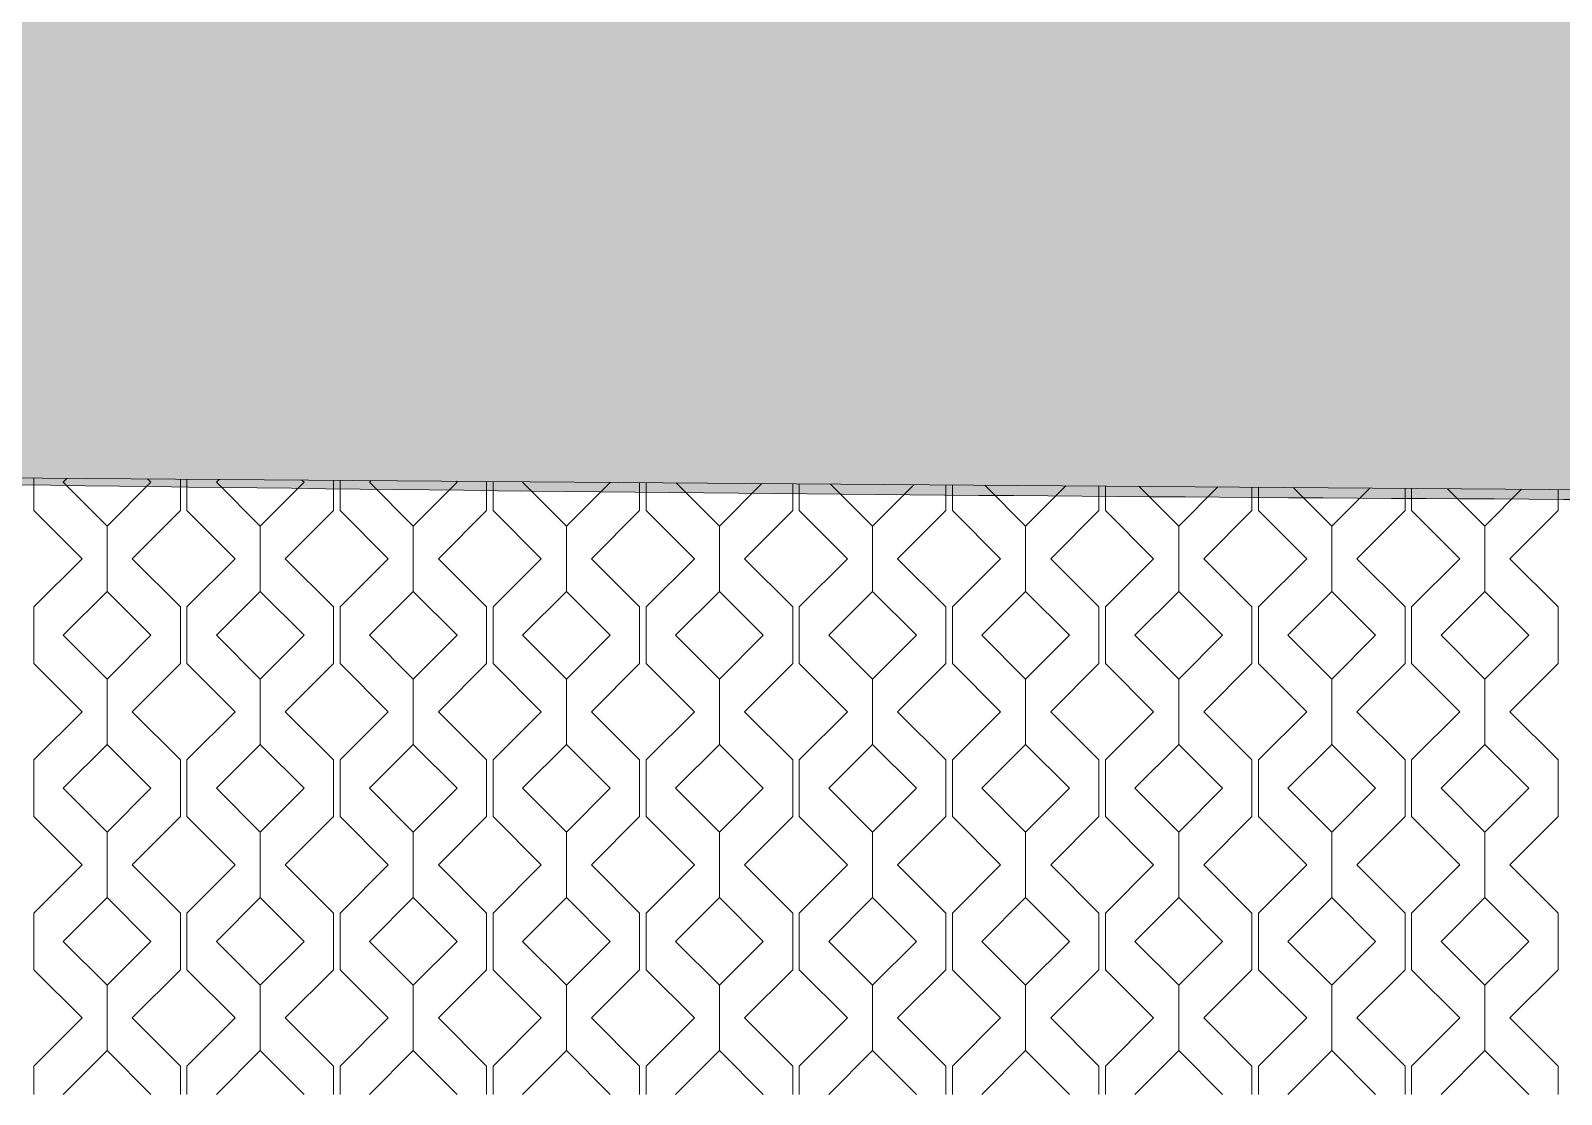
# Model space of a CAD drawing. Header units: millimetres. Extents: x -20794 to 71174, y -103753 to 30644.
# Drawn here: x 18833 to 22167, y 17667 to 19984 of the extents above; entities that cross this region are included whole.
import ezdxf

# ---------------------------------------------------------------- set-up
doc = ezdxf.new("R2010")
doc.units = ezdxf.units.MM
doc.header["$MEASUREMENT"] = 0
doc.layers.add('Местность - Рельеф', color=7, linetype='Continuous')
doc.layers.add('Местность - Рельеф_Ном._пера__1', color=7, linetype='Continuous', lineweight=13)
doc.layers.add('Местность - Рельеф_Ном._пера__101', color=252, linetype='Continuous', lineweight=5)
doc.layers.add('Местность - Рельеф_Ном._пера__102', color=7, linetype='Continuous', lineweight=5, true_color=0xcccccc)

# ---------------------------------------------------------------- blocks, each defined once
blk = doc.blocks.new('*X1')
at = {"layer": 'Местность - Рельеф_Ном._пера__102', "color": 254, "linetype": 'Continuous', "lineweight": 5, "true_color": 0xcccccc}
for p, q in [((18840.412, 19009.067176), (18840.412, 18999.981)), ((18840.412, 18999.981), (18840.412, 18938.237)), ((18904.552, 18999.981165), (18913.089987, 19008.519209)), ((18999.981, 18904.552), (18904.552, 18999.981)), ((19095.4106, 18999.981), (18999.981, 18904.552)), ((19088.192803, 19007.198994), (19095.4108, 18999.981)), ((19159.55, 19006.660986), (19159.55, 18999.981)), ((19159.55, 18999.981), (19159.55, 18938.237)), ((19173.745, 19006.55396), (19173.745, 18999.981)), ((19173.745, 18999.981), (19173.745, 18938.237)), ((19237.885, 18999.981165), (19243.928595, 19006.0248)), ((19333.314, 18904.552), (19237.885, 18999.981)), ((19428.7436, 18999.981), (19333.314, 18904.552)), ((19424.058112, 19004.666686), (19428.7438, 18999.981)), ((19492.883, 19004.14777), (19492.883, 18999.981)), ((19492.883, 18999.981), (19492.883, 18938.237)), ((19507.078, 19004.040745), (19507.078, 18999.981)), ((19507.078, 18999.981), (19507.078, 18938.237)), ((19571.218, 18999.981165), (19574.767203, 19003.530392)), ((19666.647, 18904.552), (19571.218, 18999.981)), ((19762.0766, 18999.981), (19666.647, 18904.552)), ((19759.923421, 19002.134378), (19762.0768, 18999.981)), ((19826.216, 19001.634555), (19826.216, 18999.981)), ((19826.216, 18999.981), (19826.216, 18938.237)), ((19840.411, 19001.52753), (19840.411, 18999.981)), ((19840.411, 18999.981), (19840.411, 18938.237)), ((19904.551, 18999.981165), (19905.605812, 19001.035984)), ((19999.98, 18904.552), (19904.551, 18999.981)), ((20095.036341, 18999.607743), (19999.98, 18904.552)), ((20159.549, 18999.12134), (20159.549, 18938.237)), ((20173.744, 18999.014315), (20173.744, 18938.237)), ((20333.313, 18904.552), (20239.345296, 18998.519704)), ((20425.874917, 18997.113335), (20333.313, 18904.552)), ((20492.882, 18996.608125), (20492.882, 18938.237)), ((20507.077, 18996.501099), (20507.077, 18938.237)), ((20666.646, 18904.552), (20575.210604, 18995.987396)), ((20756.713493, 18994.618927), (20666.646, 18904.552)), ((20826.215, 18994.09491), (20826.215, 18938.237)), ((20840.41, 18993.987884), (20840.41, 18938.237)), ((20999.979, 18904.552), (20911.075912, 18993.455088)), ((21087.552069, 18992.124519), (20999.979, 18904.552)), ((21159.548, 18991.581694), (21159.548, 18938.237)), ((21173.743, 18991.474669), (21173.743, 18938.237)), ((21333.312, 18904.552), (21246.94122, 18990.92278)), ((21418.390645, 18989.630111), (21333.312, 18904.552)), ((21492.881, 18989.068479), (21492.881, 18938.237)), ((21507.076, 18988.961454), (21507.076, 18938.237)), ((21666.645, 18904.552), (21582.806528, 18988.390472)), ((21749.229222, 18987.135702), (21666.645, 18904.552)), ((21826.214, 18986.555264), (21826.214, 18938.237)), ((21840.409, 18986.448239), (21840.409, 18938.237)), ((21999.978, 18904.552), (21918.671836, 18985.858164)), ((22080.067798, 18984.641294), (21999.978, 18904.552)), ((22159.547, 18984.042049), (22159.547, 18938.237)), ((18945.334, 18833.315), (18840.412, 18938.237)), ((19159.55, 18938.237), (19054.6279, 18833.315)), ((19278.667, 18833.315), (19173.745, 18938.237)), ((19492.883, 18938.237), (19387.9609, 18833.315)), ((19612, 18833.315), (19507.078, 18938.237)), ((19826.216, 18938.237), (19721.2939, 18833.315)), ((19945.333, 18833.315), (19840.411, 18938.237)), ((20159.549, 18938.237), (20054.6269, 18833.315)), ((20278.666, 18833.315), (20173.744, 18938.237)), ((20492.882, 18938.237), (20387.9599, 18833.315)), ((20611.999, 18833.315), (20507.077, 18938.237)), ((20826.215, 18938.237), (20721.2929, 18833.315)), ((20945.332, 18833.315), (20840.41, 18938.237)), ((21159.548, 18938.237), (21054.6259, 18833.315)), ((21278.665, 18833.315), (21173.743, 18938.237)), ((21492.881, 18938.237), (21387.9589, 18833.315)), ((21611.998, 18833.315), (21507.076, 18938.237)), ((21826.214, 18938.237), (21721.2919, 18833.315)), ((21945.331, 18833.315), (21840.409, 18938.237)), ((22159.547, 18938.237), (22054.6249, 18833.315)), ((18999.981, 18762.0776), (18999.981, 18904.552)), ((18999.981165, 18904.552), (18999.981165, 18762.0776)), ((19333.314, 18762.0776), (19333.314, 18904.552)), ((19333.314165, 18904.552), (19333.314165, 18762.0776)), ((19666.647, 18762.0776), (19666.647, 18904.552)), ((19666.647165, 18904.552), (19666.647165, 18762.0776)), ((19999.98, 18762.0776), (19999.98, 18904.552)), ((19999.980165, 18904.552), (19999.980165, 18762.0776)), ((20333.313, 18762.0776), (20333.313, 18904.552)), ((20333.313165, 18904.552), (20333.313165, 18762.0776)), ((20666.646, 18762.0776), (20666.646, 18904.552)), ((20666.646165, 18904.552), (20666.646165, 18762.0776)), ((20999.979, 18762.0776), (20999.979, 18904.552)), ((20999.979165, 18904.552), (20999.979165, 18762.0776)), ((21333.312, 18762.0776), (21333.312, 18904.552)), ((21333.312165, 18904.552), (21333.312165, 18762.0776)), ((21666.645, 18762.0776), (21666.645, 18904.552)), ((21666.645165, 18904.552), (21666.645165, 18762.0776)), ((21999.978, 18762.0776), (21999.978, 18904.552)), ((21999.978165, 18904.552), (21999.978165, 18762.0776)), ((18840.412, 18728.3925), (18945.334, 18833.315)), ((19054.6279, 18833.315), (19159.55, 18728.3925)), ((19173.745, 18728.3925), (19278.667, 18833.315)), ((19387.9609, 18833.315), (19492.883, 18728.3925)), ((19507.078, 18728.3925), (19612, 18833.315)), ((19721.2939, 18833.315), (19826.216, 18728.3925)), ((19840.411, 18728.3925), (19945.333, 18833.315)), ((20054.6269, 18833.315), (20159.549, 18728.3925)), ((20173.744, 18728.3925), (20278.666, 18833.315)), ((20387.9599, 18833.315), (20492.882, 18728.3925)), ((20507.077, 18728.3925), (20611.999, 18833.315)), ((20721.2929, 18833.315), (20826.215, 18728.3925)), ((20840.41, 18728.3925), (20945.332, 18833.315)), ((21054.6259, 18833.315), (21159.548, 18728.3925)), ((21173.743, 18728.3925), (21278.665, 18833.315)), ((21387.9589, 18833.315), (21492.881, 18728.3925)), ((21507.076, 18728.3925), (21611.998, 18833.315)), ((21721.2919, 18833.315), (21826.214, 18728.3925)), ((21840.409, 18728.3925), (21945.331, 18833.315)), ((22054.6249, 18833.315), (22159.547, 18728.3925)), ((18904.552, 18666.648165), (18999.981, 18762.0778)), ((18999.981165, 18762.0776), (19095.4108, 18666.648)), ((19237.885, 18666.648165), (19333.314, 18762.0778)), ((19333.314165, 18762.0776), (19428.7438, 18666.648)), ((19571.218, 18666.648165), (19666.647, 18762.0778)), ((19666.647165, 18762.0776), (19762.0768, 18666.648)), ((19904.551, 18666.648165), (19999.98, 18762.0778)), ((19999.980165, 18762.0776), (20095.4098, 18666.648)), ((20237.884, 18666.648165), (20333.313, 18762.0778)), ((20333.313165, 18762.0776), (20428.7428, 18666.648)), ((20571.217, 18666.648165), (20666.646, 18762.0778)), ((20666.646165, 18762.0776), (20762.0758, 18666.648)), ((20904.55, 18666.648165), (20999.979, 18762.0778)), ((20999.979165, 18762.0776), (21095.4088, 18666.648)), ((21237.883, 18666.648165), (21333.312, 18762.0778)), ((21333.312165, 18762.0776), (21428.7418, 18666.648)), ((21571.216, 18666.648165), (21666.645, 18762.0778)), ((21666.645165, 18762.0776), (21762.0748, 18666.648)), ((21904.549, 18666.648165), (21999.978, 18762.0778)), ((21999.978165, 18762.0776), (22095.4078, 18666.648)), ((18840.412, 18728.3925), (18840.412, 18666.648)), ((19159.55, 18728.3925), (19159.55, 18666.648)), ((19173.745, 18728.3925), (19173.745, 18666.648)), ((19492.883, 18728.3925), (19492.883, 18666.648)), ((19507.078, 18728.3925), (19507.078, 18666.648)), ((19826.216, 18728.3925), (19826.216, 18666.648)), ((19840.411, 18728.3925), (19840.411, 18666.648)), ((20159.549, 18728.3925), (20159.549, 18666.648)), ((20173.744, 18728.3925), (20173.744, 18666.648)), ((20492.882, 18728.3925), (20492.882, 18666.648)), ((20507.077, 18728.3925), (20507.077, 18666.648)), ((20826.215, 18728.3925), (20826.215, 18666.648)), ((20840.41, 18728.3925), (20840.41, 18666.648)), ((21159.548, 18728.3925), (21159.548, 18666.648)), ((21173.743, 18728.3925), (21173.743, 18666.648)), ((21492.881, 18728.3925), (21492.881, 18666.648)), ((21507.076, 18728.3925), (21507.076, 18666.648)), ((21826.214, 18728.3925), (21826.214, 18666.648)), ((21840.409, 18728.3925), (21840.409, 18666.648)), ((22159.547, 18728.3925), (22159.547, 18666.648)), ((18840.412, 18666.648), (18840.412, 18604.904)), ((18999.981, 18571.219), (18904.552, 18666.648)), ((19095.4106, 18666.648), (18999.981, 18571.219)), ((19159.55, 18666.648), (19159.55, 18604.904)), ((19173.745, 18666.648), (19173.745, 18604.904)), ((19333.314, 18571.219), (19237.885, 18666.648)), ((19428.7436, 18666.648), (19333.314, 18571.219)), ((19492.883, 18666.648), (19492.883, 18604.904)), ((19507.078, 18666.648), (19507.078, 18604.904)), ((19666.647, 18571.219), (19571.218, 18666.648)), ((19762.0766, 18666.648), (19666.647, 18571.219)), ((19826.216, 18666.648), (19826.216, 18604.904)), ((19840.411, 18666.648), (19840.411, 18604.904)), ((19999.98, 18571.219), (19904.551, 18666.648)), ((20095.4096, 18666.648), (19999.98, 18571.219)), ((20159.549, 18666.648), (20159.549, 18604.904)), ((20173.744, 18666.648), (20173.744, 18604.904)), ((20333.313, 18571.219), (20237.884, 18666.648)), ((20428.7426, 18666.648), (20333.313, 18571.219)), ((20492.882, 18666.648), (20492.882, 18604.904)), ((20507.077, 18666.648), (20507.077, 18604.904)), ((20666.646, 18571.219), (20571.217, 18666.648)), ((20762.0756, 18666.648), (20666.646, 18571.219)), ((20826.215, 18666.648), (20826.215, 18604.904)), ((20840.41, 18666.648), (20840.41, 18604.904)), ((20999.979, 18571.219), (20904.55, 18666.648)), ((21095.4086, 18666.648), (20999.979, 18571.219)), ((21159.548, 18666.648), (21159.548, 18604.904)), ((21173.743, 18666.648), (21173.743, 18604.904)), ((21333.312, 18571.219), (21237.883, 18666.648)), ((21428.7416, 18666.648), (21333.312, 18571.219)), ((21492.881, 18666.648), (21492.881, 18604.904)), ((21507.076, 18666.648), (21507.076, 18604.904)), ((21666.645, 18571.219), (21571.216, 18666.648)), ((21762.0746, 18666.648), (21666.645, 18571.219)), ((21826.214, 18666.648), (21826.214, 18604.904)), ((21840.409, 18666.648), (21840.409, 18604.904)), ((21999.978, 18571.219), (21904.549, 18666.648)), ((22095.4076, 18666.648), (21999.978, 18571.219)), ((22159.547, 18666.648), (22159.547, 18604.904)), ((18945.334, 18499.982), (18840.412, 18604.904)), ((19159.55, 18604.904), (19054.6279, 18499.982)), ((19278.667, 18499.982), (19173.745, 18604.904)), ((19492.883, 18604.904), (19387.9609, 18499.982)), ((19612, 18499.982), (19507.078, 18604.904)), ((19826.216, 18604.904), (19721.2939, 18499.982)), ((19945.333, 18499.982), (19840.411, 18604.904)), ((20159.549, 18604.904), (20054.6269, 18499.982)), ((20278.666, 18499.982), (20173.744, 18604.904)), ((20492.882, 18604.904), (20387.9599, 18499.982)), ((20611.999, 18499.982), (20507.077, 18604.904)), ((20826.215, 18604.904), (20721.2929, 18499.982)), ((20945.332, 18499.982), (20840.41, 18604.904)), ((21159.548, 18604.904), (21054.6259, 18499.982)), ((21278.665, 18499.982), (21173.743, 18604.904)), ((21492.881, 18604.904), (21387.9589, 18499.982)), ((21611.998, 18499.982), (21507.076, 18604.904)), ((21826.214, 18604.904), (21721.2919, 18499.982)), ((21945.331, 18499.982), (21840.409, 18604.904)), ((22159.547, 18604.904), (22054.6249, 18499.982)), ((18999.981, 18428.7446), (18999.981, 18571.219)), ((18999.981165, 18571.219), (18999.981165, 18428.7446)), ((19333.314, 18428.7446), (19333.314, 18571.219)), ((19333.314165, 18571.219), (19333.314165, 18428.7446)), ((19666.647, 18428.7446), (19666.647, 18571.219)), ((19666.647165, 18571.219), (19666.647165, 18428.7446)), ((19999.98, 18428.7446), (19999.98, 18571.219)), ((19999.980165, 18571.219), (19999.980165, 18428.7446)), ((20333.313, 18428.7446), (20333.313, 18571.219)), ((20333.313165, 18571.219), (20333.313165, 18428.7446)), ((20666.646, 18428.7446), (20666.646, 18571.219)), ((20666.646165, 18571.219), (20666.646165, 18428.7446)), ((20999.979, 18428.7446), (20999.979, 18571.219)), ((20999.979165, 18571.219), (20999.979165, 18428.7446)), ((21333.312, 18428.7446), (21333.312, 18571.219)), ((21333.312165, 18571.219), (21333.312165, 18428.7446)), ((21666.645, 18428.7446), (21666.645, 18571.219)), ((21666.645165, 18571.219), (21666.645165, 18428.7446)), ((21999.978, 18428.7446), (21999.978, 18571.219)), ((21999.978165, 18571.219), (21999.978165, 18428.7446)), ((18840.412, 18395.0595), (18945.334, 18499.982)), ((19054.6279, 18499.982), (19159.55, 18395.0595)), ((19173.745, 18395.0595), (19278.667, 18499.982)), ((19387.9609, 18499.982), (19492.883, 18395.0595)), ((19507.078, 18395.0595), (19612, 18499.982)), ((19721.2939, 18499.982), (19826.216, 18395.0595)), ((19840.411, 18395.0595), (19945.333, 18499.982)), ((20054.6269, 18499.982), (20159.549, 18395.0595)), ((20173.744, 18395.0595), (20278.666, 18499.982)), ((20387.9599, 18499.982), (20492.882, 18395.0595)), ((20507.077, 18395.0595), (20611.999, 18499.982)), ((20721.2929, 18499.982), (20826.215, 18395.0595)), ((20840.41, 18395.0595), (20945.332, 18499.982)), ((21054.6259, 18499.982), (21159.548, 18395.0595)), ((21173.743, 18395.0595), (21278.665, 18499.982)), ((21387.9589, 18499.982), (21492.881, 18395.0595)), ((21507.076, 18395.0595), (21611.998, 18499.982)), ((21721.2919, 18499.982), (21826.214, 18395.0595)), ((21840.409, 18395.0595), (21945.331, 18499.982)), ((22054.6249, 18499.982), (22159.547, 18395.0595)), ((18904.552, 18333.315165), (18999.981, 18428.7448)), ((18999.981165, 18428.7446), (19095.4108, 18333.315)), ((19237.885, 18333.315165), (19333.314, 18428.7448)), ((19333.314165, 18428.7446), (19428.7438, 18333.315)), ((19571.218, 18333.315165), (19666.647, 18428.7448)), ((19666.647165, 18428.7446), (19762.0768, 18333.315)), ((19904.551, 18333.315165), (19999.98, 18428.7448)), ((19999.980165, 18428.7446), (20095.4098, 18333.315)), ((20237.884, 18333.315165), (20333.313, 18428.7448)), ((20333.313165, 18428.7446), (20428.7428, 18333.315)), ((20571.217, 18333.315165), (20666.646, 18428.7448)), ((20666.646165, 18428.7446), (20762.0758, 18333.315)), ((20904.55, 18333.315165), (20999.979, 18428.7448)), ((20999.979165, 18428.7446), (21095.4088, 18333.315)), ((21237.883, 18333.315165), (21333.312, 18428.7448)), ((21333.312165, 18428.7446), (21428.7418, 18333.315)), ((21571.216, 18333.315165), (21666.645, 18428.7448)), ((21666.645165, 18428.7446), (21762.0748, 18333.315)), ((21904.549, 18333.315165), (21999.978, 18428.7448)), ((21999.978165, 18428.7446), (22095.4078, 18333.315)), ((18840.412, 18395.0595), (18840.412, 18333.315)), ((19159.55, 18395.0595), (19159.55, 18333.315)), ((19173.745, 18395.0595), (19173.745, 18333.315)), ((19492.883, 18395.0595), (19492.883, 18333.315)), ((19507.078, 18395.0595), (19507.078, 18333.315)), ((19826.216, 18395.0595), (19826.216, 18333.315)), ((19840.411, 18395.0595), (19840.411, 18333.315)), ((20159.549, 18395.0595), (20159.549, 18333.315)), ((20173.744, 18395.0595), (20173.744, 18333.315)), ((20492.882, 18395.0595), (20492.882, 18333.315)), ((20507.077, 18395.0595), (20507.077, 18333.315)), ((20826.215, 18395.0595), (20826.215, 18333.315)), ((20840.41, 18395.0595), (20840.41, 18333.315)), ((21159.548, 18395.0595), (21159.548, 18333.315)), ((21173.743, 18395.0595), (21173.743, 18333.315)), ((21492.881, 18395.0595), (21492.881, 18333.315)), ((21507.076, 18395.0595), (21507.076, 18333.315)), ((21826.214, 18395.0595), (21826.214, 18333.315)), ((21840.409, 18395.0595), (21840.409, 18333.315)), ((22159.547, 18395.0595), (22159.547, 18333.315)), ((18840.412, 18333.315), (18840.412, 18271.571)), ((18999.981, 18237.886), (18904.552, 18333.315)), ((19095.4106, 18333.315), (18999.981, 18237.886)), ((19159.55, 18333.315), (19159.55, 18271.571)), ((19173.745, 18333.315), (19173.745, 18271.571)), ((19333.314, 18237.886), (19237.885, 18333.315)), ((19428.7436, 18333.315), (19333.314, 18237.886)), ((19492.883, 18333.315), (19492.883, 18271.571)), ((19507.078, 18333.315), (19507.078, 18271.571)), ((19666.647, 18237.886), (19571.218, 18333.315)), ((19762.0766, 18333.315), (19666.647, 18237.886)), ((19826.216, 18333.315), (19826.216, 18271.571)), ((19840.411, 18333.315), (19840.411, 18271.571)), ((19999.98, 18237.886), (19904.551, 18333.315)), ((20095.4096, 18333.315), (19999.98, 18237.886)), ((20159.549, 18333.315), (20159.549, 18271.571)), ((20173.744, 18333.315), (20173.744, 18271.571)), ((20333.313, 18237.886), (20237.884, 18333.315)), ((20428.7426, 18333.315), (20333.313, 18237.886)), ((20492.882, 18333.315), (20492.882, 18271.571)), ((20507.077, 18333.315), (20507.077, 18271.571)), ((20666.646, 18237.886), (20571.217, 18333.315)), ((20762.0756, 18333.315), (20666.646, 18237.886)), ((20826.215, 18333.315), (20826.215, 18271.571)), ((20840.41, 18333.315), (20840.41, 18271.571)), ((20999.979, 18237.886), (20904.55, 18333.315)), ((21095.4086, 18333.315), (20999.979, 18237.886)), ((21159.548, 18333.315), (21159.548, 18271.571)), ((21173.743, 18333.315), (21173.743, 18271.571)), ((21333.312, 18237.886), (21237.883, 18333.315)), ((21428.7416, 18333.315), (21333.312, 18237.886)), ((21492.881, 18333.315), (21492.881, 18271.571)), ((21507.076, 18333.315), (21507.076, 18271.571)), ((21666.645, 18237.886), (21571.216, 18333.315)), ((21762.0746, 18333.315), (21666.645, 18237.886)), ((21826.214, 18333.315), (21826.214, 18271.571)), ((21840.409, 18333.315), (21840.409, 18271.571)), ((21999.978, 18237.886), (21904.549, 18333.315)), ((22095.4076, 18333.315), (21999.978, 18237.886)), ((22159.547, 18333.315), (22159.547, 18271.571)), ((18945.334, 18166.649), (18840.412, 18271.571)), ((19159.55, 18271.571), (19054.6279, 18166.649)), ((19278.667, 18166.649), (19173.745, 18271.571)), ((19492.883, 18271.571), (19387.9609, 18166.649)), ((19612, 18166.649), (19507.078, 18271.571)), ((19826.216, 18271.571), (19721.2939, 18166.649)), ((19945.333, 18166.649), (19840.411, 18271.571)), ((20159.549, 18271.571), (20054.6269, 18166.649)), ((20278.666, 18166.649), (20173.744, 18271.571)), ((20492.882, 18271.571), (20387.9599, 18166.649)), ((20611.999, 18166.649), (20507.077, 18271.571)), ((20826.215, 18271.571), (20721.2929, 18166.649)), ((20945.332, 18166.649), (20840.41, 18271.571)), ((21159.548, 18271.571), (21054.6259, 18166.649)), ((21278.665, 18166.649), (21173.743, 18271.571)), ((21492.881, 18271.571), (21387.9589, 18166.649)), ((21611.998, 18166.649), (21507.076, 18271.571)), ((21826.214, 18271.571), (21721.2919, 18166.649)), ((21945.331, 18166.649), (21840.409, 18271.571)), ((22159.547, 18271.571), (22054.6249, 18166.649)), ((18999.981, 18095.4116), (18999.981, 18237.886)), ((18999.981165, 18237.886), (18999.981165, 18095.4116)), ((19333.314, 18095.4116), (19333.314, 18237.886)), ((19333.314165, 18237.886), (19333.314165, 18095.4116)), ((19666.647, 18095.4116), (19666.647, 18237.886)), ((19666.647165, 18237.886), (19666.647165, 18095.4116)), ((19999.98, 18095.4116), (19999.98, 18237.886)), ((19999.980165, 18237.886), (19999.980165, 18095.4116)), ((20333.313, 18095.4116), (20333.313, 18237.886)), ((20333.313165, 18237.886), (20333.313165, 18095.4116)), ((20666.646, 18095.4116), (20666.646, 18237.886)), ((20666.646165, 18237.886), (20666.646165, 18095.4116)), ((20999.979, 18095.4116), (20999.979, 18237.886)), ((20999.979165, 18237.886), (20999.979165, 18095.4116)), ((21333.312, 18095.4116), (21333.312, 18237.886)), ((21333.312165, 18237.886), (21333.312165, 18095.4116)), ((21666.645, 18095.4116), (21666.645, 18237.886)), ((21666.645165, 18237.886), (21666.645165, 18095.4116)), ((21999.978, 18095.4116), (21999.978, 18237.886)), ((21999.978165, 18237.886), (21999.978165, 18095.4116)), ((18840.412, 18061.7265), (18945.334, 18166.649)), ((19054.6279, 18166.649), (19159.55, 18061.7265)), ((19173.745, 18061.7265), (19278.667, 18166.649)), ((19387.9609, 18166.649), (19492.883, 18061.7265)), ((19507.078, 18061.7265), (19612, 18166.649)), ((19721.2939, 18166.649), (19826.216, 18061.7265)), ((19840.411, 18061.7265), (19945.333, 18166.649)), ((20054.6269, 18166.649), (20159.549, 18061.7265)), ((20173.744, 18061.7265), (20278.666, 18166.649)), ((20387.9599, 18166.649), (20492.882, 18061.7265)), ((20507.077, 18061.7265), (20611.999, 18166.649)), ((20721.2929, 18166.649), (20826.215, 18061.7265)), ((20840.41, 18061.7265), (20945.332, 18166.649)), ((21054.6259, 18166.649), (21159.548, 18061.7265)), ((21173.743, 18061.7265), (21278.665, 18166.649)), ((21387.9589, 18166.649), (21492.881, 18061.7265)), ((21507.076, 18061.7265), (21611.998, 18166.649)), ((21721.2919, 18166.649), (21826.214, 18061.7265)), ((21840.409, 18061.7265), (21945.331, 18166.649)), ((22054.6249, 18166.649), (22159.547, 18061.7265)), ((18904.552, 17999.982165), (18999.981, 18095.4118)), ((18999.981165, 18095.4116), (19095.4108, 17999.982)), ((19237.885, 17999.982165), (19333.314, 18095.4118)), ((19333.314165, 18095.4116), (19428.7438, 17999.982)), ((19571.218, 17999.982165), (19666.647, 18095.4118)), ((19666.647165, 18095.4116), (19762.0768, 17999.982)), ((19904.551, 17999.982165), (19999.98, 18095.4118)), ((19999.980165, 18095.4116), (20095.4098, 17999.982)), ((20237.884, 17999.982165), (20333.313, 18095.4118)), ((20333.313165, 18095.4116), (20428.7428, 17999.982)), ((20571.217, 17999.982165), (20666.646, 18095.4118)), ((20666.646165, 18095.4116), (20762.0758, 17999.982)), ((20904.55, 17999.982165), (20999.979, 18095.4118)), ((20999.979165, 18095.4116), (21095.4088, 17999.982)), ((21237.883, 17999.982165), (21333.312, 18095.4118)), ((21333.312165, 18095.4116), (21428.7418, 17999.982)), ((21571.216, 17999.982165), (21666.645, 18095.4118)), ((21666.645165, 18095.4116), (21762.0748, 17999.982)), ((21904.549, 17999.982165), (21999.978, 18095.4118)), ((21999.978165, 18095.4116), (22095.4078, 17999.982)), ((18840.412, 18061.7265), (18840.412, 17999.982)), ((19159.55, 18061.7265), (19159.55, 17999.982)), ((19173.745, 18061.7265), (19173.745, 17999.982)), ((19492.883, 18061.7265), (19492.883, 17999.982)), ((19507.078, 18061.7265), (19507.078, 17999.982)), ((19826.216, 18061.7265), (19826.216, 17999.982)), ((19840.411, 18061.7265), (19840.411, 17999.982)), ((20159.549, 18061.7265), (20159.549, 17999.982)), ((20173.744, 18061.7265), (20173.744, 17999.982)), ((20492.882, 18061.7265), (20492.882, 17999.982)), ((20507.077, 18061.7265), (20507.077, 17999.982)), ((20826.215, 18061.7265), (20826.215, 17999.982)), ((20840.41, 18061.7265), (20840.41, 17999.982)), ((21159.548, 18061.7265), (21159.548, 17999.982)), ((21173.743, 18061.7265), (21173.743, 17999.982)), ((21492.881, 18061.7265), (21492.881, 17999.982)), ((21507.076, 18061.7265), (21507.076, 17999.982)), ((21826.214, 18061.7265), (21826.214, 17999.982)), ((21840.409, 18061.7265), (21840.409, 17999.982)), ((22159.547, 18061.7265), (22159.547, 17999.982)), ((18840.412, 17999.982), (18840.412, 17938.238)), ((18999.981, 17904.553), (18904.552, 17999.982)), ((19095.4106, 17999.982), (18999.981, 17904.553)), ((19159.55, 17999.982), (19159.55, 17938.238)), ((19173.745, 17999.982), (19173.745, 17938.238)), ((19333.314, 17904.553), (19237.885, 17999.982)), ((19428.7436, 17999.982), (19333.314, 17904.553)), ((19492.883, 17999.982), (19492.883, 17938.238)), ((19507.078, 17999.982), (19507.078, 17938.238)), ((19666.647, 17904.553), (19571.218, 17999.982)), ((19762.0766, 17999.982), (19666.647, 17904.553)), ((19826.216, 17999.982), (19826.216, 17938.238)), ((19840.411, 17999.982), (19840.411, 17938.238)), ((19999.98, 17904.553), (19904.551, 17999.982)), ((20095.4096, 17999.982), (19999.98, 17904.553)), ((20159.549, 17999.982), (20159.549, 17938.238)), ((20173.744, 17999.982), (20173.744, 17938.238)), ((20333.313, 17904.553), (20237.884, 17999.982)), ((20428.7426, 17999.982), (20333.313, 17904.553)), ((20492.882, 17999.982), (20492.882, 17938.238)), ((20507.077, 17999.982), (20507.077, 17938.238)), ((20666.646, 17904.553), (20571.217, 17999.982)), ((20762.0756, 17999.982), (20666.646, 17904.553)), ((20826.215, 17999.982), (20826.215, 17938.238)), ((20840.41, 17999.982), (20840.41, 17938.238)), ((20999.979, 17904.553), (20904.55, 17999.982)), ((21095.4086, 17999.982), (20999.979, 17904.553)), ((21159.548, 17999.982), (21159.548, 17938.238)), ((21173.743, 17999.982), (21173.743, 17938.238)), ((21333.312, 17904.553), (21237.883, 17999.982)), ((21428.7416, 17999.982), (21333.312, 17904.553)), ((21492.881, 17999.982), (21492.881, 17938.238)), ((21507.076, 17999.982), (21507.076, 17938.238)), ((21666.645, 17904.553), (21571.216, 17999.982)), ((21762.0746, 17999.982), (21666.645, 17904.553)), ((21826.214, 17999.982), (21826.214, 17938.238)), ((21840.409, 17999.982), (21840.409, 17938.238)), ((21999.978, 17904.553), (21904.549, 17999.982)), ((22095.4076, 17999.982), (21999.978, 17904.553)), ((22159.547, 17999.982), (22159.547, 17938.238)), ((18945.334, 17833.316), (18840.412, 17938.238)), ((19159.55, 17938.238), (19054.6279, 17833.316)), ((19278.667, 17833.316), (19173.745, 17938.238)), ((19492.883, 17938.238), (19387.9609, 17833.316)), ((19612, 17833.316), (19507.078, 17938.238)), ((19826.216, 17938.238), (19721.2939, 17833.316)), ((19945.333, 17833.316), (19840.411, 17938.238)), ((20159.549, 17938.238), (20054.6269, 17833.316)), ((20278.666, 17833.316), (20173.744, 17938.238)), ((20492.882, 17938.238), (20387.9599, 17833.316)), ((20611.999, 17833.316), (20507.077, 17938.238)), ((20826.215, 17938.238), (20721.2929, 17833.316)), ((20945.332, 17833.316), (20840.41, 17938.238)), ((21159.548, 17938.238), (21054.6259, 17833.316)), ((21278.665, 17833.316), (21173.743, 17938.238)), ((21492.881, 17938.238), (21387.9589, 17833.316)), ((21611.998, 17833.316), (21507.076, 17938.238)), ((21826.214, 17938.238), (21721.2919, 17833.316)), ((21945.331, 17833.316), (21840.409, 17938.238)), ((22159.547, 17938.238), (22054.6249, 17833.316)), ((18999.981, 17762.0786), (18999.981, 17904.553)), ((18999.981165, 17904.553), (18999.981165, 17762.0786)), ((19333.314, 17762.0786), (19333.314, 17904.553)), ((19333.314165, 17904.553), (19333.314165, 17762.0786)), ((19666.647, 17762.0786), (19666.647, 17904.553)), ((19666.647165, 17904.553), (19666.647165, 17762.0786)), ((19999.98, 17762.0786), (19999.98, 17904.553)), ((19999.980165, 17904.553), (19999.980165, 17762.0786)), ((20333.313, 17762.0786), (20333.313, 17904.553)), ((20333.313165, 17904.553), (20333.313165, 17762.0786)), ((20666.646, 17762.0786), (20666.646, 17904.553)), ((20666.646165, 17904.553), (20666.646165, 17762.0786)), ((20999.979, 17762.0786), (20999.979, 17904.553)), ((20999.979165, 17904.553), (20999.979165, 17762.0786)), ((21333.312, 17762.0786), (21333.312, 17904.553)), ((21333.312165, 17904.553), (21333.312165, 17762.0786)), ((21666.645, 17762.0786), (21666.645, 17904.553)), ((21666.645165, 17904.553), (21666.645165, 17762.0786)), ((21999.978, 17762.0786), (21999.978, 17904.553)), ((21999.978165, 17904.553), (21999.978165, 17762.0786)), ((18840.412, 17728.3935), (18945.334, 17833.316)), ((19054.6279, 17833.316), (19159.55, 17728.3935)), ((19173.745, 17728.3935), (19278.667, 17833.316)), ((19387.9609, 17833.316), (19492.883, 17728.3935)), ((19507.078, 17728.3935), (19612, 17833.316)), ((19721.2939, 17833.316), (19826.216, 17728.3935)), ((19840.411, 17728.3935), (19945.333, 17833.316)), ((20054.6269, 17833.316), (20159.549, 17728.3935)), ((20173.744, 17728.3935), (20278.666, 17833.316)), ((20387.9599, 17833.316), (20492.882, 17728.3935)), ((20507.077, 17728.3935), (20611.999, 17833.316)), ((20721.2929, 17833.316), (20826.215, 17728.3935)), ((20840.41, 17728.3935), (20945.332, 17833.316)), ((21054.6259, 17833.316), (21159.548, 17728.3935)), ((21173.743, 17728.3935), (21278.665, 17833.316)), ((21387.9589, 17833.316), (21492.881, 17728.3935)), ((21507.076, 17728.3935), (21611.998, 17833.316)), ((21721.2919, 17833.316), (21826.214, 17728.3935)), ((21840.409, 17728.3935), (21945.331, 17833.316)), ((22054.6249, 17833.316), (22159.547, 17728.3935)), ((18904.552, 17666.649165), (18999.981, 17762.0788)), ((18999.981165, 17762.0786), (19095.4108, 17666.649)), ((19237.885, 17666.649165), (19333.314, 17762.0788)), ((19333.314165, 17762.0786), (19428.7438, 17666.649)), ((19571.218, 17666.649165), (19666.647, 17762.0788)), ((19666.647165, 17762.0786), (19762.0768, 17666.649)), ((19904.551, 17666.649165), (19999.98, 17762.0788)), ((19999.980165, 17762.0786), (20095.4098, 17666.649)), ((20237.884, 17666.649165), (20333.313, 17762.0788)), ((20333.313165, 17762.0786), (20428.7428, 17666.649)), ((20571.217, 17666.649165), (20666.646, 17762.0788)), ((20666.646165, 17762.0786), (20762.0758, 17666.649)), ((20904.55, 17666.649165), (20999.979, 17762.0788)), ((20999.979165, 17762.0786), (21095.4088, 17666.649)), ((21237.883, 17666.649165), (21333.312, 17762.0788)), ((21333.312165, 17762.0786), (21428.7418, 17666.649)), ((21571.216, 17666.649165), (21666.645, 17762.0788)), ((21666.645165, 17762.0786), (21762.0748, 17666.649)), ((21904.549, 17666.649165), (21999.978, 17762.0788)), ((21999.978165, 17762.0786), (22095.4078, 17666.649)), ((18840.412, 17728.3935), (18840.412, 17666.649)), ((19159.55, 17728.3935), (19159.55, 17666.649)), ((19173.745, 17728.3935), (19173.745, 17666.649)), ((19492.883, 17728.3935), (19492.883, 17666.649)), ((19507.078, 17728.3935), (19507.078, 17666.649)), ((19826.216, 17728.3935), (19826.216, 17666.649)), ((19840.411, 17728.3935), (19840.411, 17666.649)), ((20159.549, 17728.3935), (20159.549, 17666.649)), ((20173.744, 17728.3935), (20173.744, 17666.649)), ((20492.882, 17728.3935), (20492.882, 17666.649)), ((20507.077, 17728.3935), (20507.077, 17666.649)), ((20826.215, 17728.3935), (20826.215, 17666.649)), ((20840.41, 17728.3935), (20840.41, 17666.649)), ((21159.548, 17728.3935), (21159.548, 17666.649)), ((21173.743, 17728.3935), (21173.743, 17666.649)), ((21492.881, 17728.3935), (21492.881, 17666.649)), ((21507.076, 17728.3935), (21507.076, 17666.649)), ((21826.214, 17728.3935), (21826.214, 17666.649)), ((21840.409, 17728.3935), (21840.409, 17666.649)), ((22159.547, 17728.3935), (22159.547, 17666.649))]:
    blk.add_line(p, q, dxfattribs=at)

msp = doc.modelspace()

# ---------------------------------------------------------------- hatches: boundary and pattern name
at = {"layer": 'Местность - Рельеф_Ном._пера__101', "linetype": 'Continuous', "lineweight": 0, "true_color": 0xe4e4e4}
msp.add_hatch(color=254, dxfattribs=at).paths.add_polyline_path([(-14540.3, 24553), (-19951.1, 25023.8), (-19123.9, 19511.9), (-13812.6, 19489), (-13337.9, 19487.9), (-11201.1, 19480.6), (-9841.3, 19473.9), (-8975.3, 19468.8, -0.001019), (-4317, 19429.9), (-1518.8, 19397.4), (908.7, 19363.7), (927.6, 19363.4), (1372.1, 19356.7, -0.001351), (7547.5, 19245.1), (8108.8, 19233.3), (8149.7, 19232.4), (8201.6, 19231.3), (10633.1, 19176.9), (12066.2, 19142.3, 0.002305), (15791.2, 19046.7), (16108.1, 19040.1), (16492.5, 19032.5), (16868.9, 19025.4), (17007.1, 19022.9), (17355.4, 19016.8), (17535.5, 19013.7), (17670.6, 19011.5), (17829.6, 19008.9, 0.002963), (22620.1, 18960.5), (23344.1, 18958.2, -0.002663), (24435.3, 18964.2), (24687.9, 18963.9), (24781, 18963.7), (24956.4, 18963), (25007.9, 18962.7), (25182.1, 18961.6), (25269.4, 18960.9), (25473.8, 18959.1), (25645.5, 18957.3), (25775.1, 18955.7), (25836.1, 18954.9, -0.004662), (27745.6, 18911.3, -0.003874), (29331.7, 18848, -0.006518), (30543.2, 18760.2, -0.007574), (31947.6, 18618.6, -0.001726), (32266.9, 18580.4), (32306.4, 18575.5), (32457.2, 18557.3), (32623.2, 18537.8), (32711.7, 18527.7, 0.001077), (32898.2, 18507, 0.001171), (33101.1, 18485.4, 0.001246), (33317.1, 18463.4, 0.00131), (33544.3, 18441.5, 0.001358), (33779.8, 18420.1), (33898.5, 18409.7), (34055, 18396.6, 0.00219), (34435.3, 18367.1, 0.005838), (35450.4, 18304.8, -0.019026), (37569, 18178.9, 0.031811), (37766.8, 18159.6, 0.023383), (37912.9, 18161.6, 0.061207), (38030.2, 18186, 0.107082), (38130, 18245.9, 0.107403), (38189.8, 18337.9, 0.065103), (38215.3, 18446.7, 0.055906), (38208.1, 18669.8, -0.005362), (38173.3, 19054.7, -0.013282), (38122.5, 20010.5), (38122.4, 20014.2), (38122.3, 20016.2), (38122.2, 20019.8), (38121.2, 20050.8), (38120, 20084.8), (38118.9, 20116.8), (38112.1, 20305.5), (38104.9, 20492.6), (38102.9, 20540.8), (38102.4, 20553.9), (38102, 20563), (38101.7, 20570.2), (38101.7, 20571.4), (38094.6, 20738.9), (38092.1, 20794.7), (38082.4, 21007.5), (38072.3, 21212.5), (38071.4, 21231.1), (38071.2, 21234.2), (38061.3, 21425.1), (38051.4, 21605.7), (38044.1, 21733.3), (38041.4, 21779.4), (38039.9, 21804.7), (38039.7, 21808.3), (38033.5, 21913.3), (38033.3, 21916.4), (38026.6, 22025.6), (38026.4, 22028.9), (38016.6, 22192.1), (37953.7, 23257.1), (37939.4, 23500.9), (37932.5, 23620.1), (37925.1, 23747.5), (37918.6, 23860.6), (37907.3, 24056.5), (37899.3, 24195.9, -0.001403), (37632.2, 29087.9), (37623.7, 29251.8), (37615.9, 29402.7), (37608, 29556.6), (37604.2, 29630.6), (33970.3, 29693.6, -0.014248), (33736.3, 28895.6, -0.040068), (32840.3, 26739.1, -0.025708), (31908.1, 25158.7, -0.010271), (31720, 24879.1, -0.017765), (31368, 24414.4, -0.013631), (31076.1, 24075.5, -0.001199), (31049.5, 24046.5, -0.006116), (30911.9, 23900.3, -0.014268), (30691, 23700.6, -0.002906), (30644.6, 23661.4, -0.06445), (29513.8, 22942.4, -0.060359), (28320.7, 22551, -0.050381), (25956, 22301.9, -0.004911), (24525.6, 22294.1), (23426.4, 22288.2, 0.001125), (22129.5, 22275.8, -0.002577), (20235, 22265.5, -0.004583), (16865.4, 22295.4, -0.001213), (15973.9, 22313.7), (15914.7, 22315), (15554.6, 22323.7), (15162.1, 22334.1, -0.004795), (11638.4, 22464.2, -0.003918), (8761.4, 22620.6, -0.001159), (7170.1, 22727.9), (7144.3, 22729.7), (7011.6, 22739), (6943.5, 22743.8), (6727.4, 22759, -0.003064), (2523.1, 23083.5), (1558.7, 23165.3), (542.7, 23250.9), (-3094.9, 23560.6), (-3333.4, 23581.1), (-3542.9, 23599.1), (-6756.2, 23877.6), (-9042.3, 24075.8), (-12918.3, 24412.2), (-13192.2, 24436)])

# ---------------------------------------------------------------- linework, layer by layer
at = {"layer": 'Местность - Рельеф_Ном._пера__1', "color": 7, "linetype": 'Continuous', "lineweight": 13, "flags": 128}
msp.add_lwpolyline([(-11201.1, 19480.6), (-10280.5, 16777.1), (-8555.3, 10806.7), (-6432.9, 10898.4), (-2247.8, 10663.4), (-2362.6, 10919.8), (-2361.2, 11119.8), (21278.3, 11161.8), (21278.3, 12068.3), (24747.6, 12068.3), (24747.6, 11768.3), (31807.4, 11768.3), (31907.6, 14903.8), (32137.3, 18525.9), (31420.5, 18676.8), (31076.4, 18711.5), (29894.8, 18811.1), (28679.4, 18877), (24956.4, 18963), (17007.1, 19022.9), (8149.7, 19232.4), (-1518.8, 19397.4)], close=True, dxfattribs=at)
msp.add_lwpolyline([(17829.6, 19008.9, 0.002963), (22620.1, 18960.5), (23344.1, 18958.2, -0.002663), (24435.3, 18964.2), (24687.9, 18963.9), (24781, 18963.7), (24956.4, 18963), (25007.9, 18962.7), (25182.1, 18961.6), (25269.4, 18960.9), (25473.8, 18959.1), (25645.5, 18957.3), (25775.1, 18955.7), (25836.1, 18954.9, -0.004662), (27745.6, 18911.3, -0.003874), (29331.7, 18848, -0.006518), (30543.2, 18760.2, -0.007574), (31947.6, 18618.6, -0.001726), (32266.9, 18580.4), (32306.4, 18575.5), (32457.2, 18557.3)], format="xyb", dxfattribs=at)

# ---------------------------------------------------------------- block references
at = {"layer": 'Местность - Рельеф', "color": 7, "lineweight": 13}
msp.add_blockref('*X1', (0, 0), dxfattribs=at)

doc.saveas('drawing.dxf')
